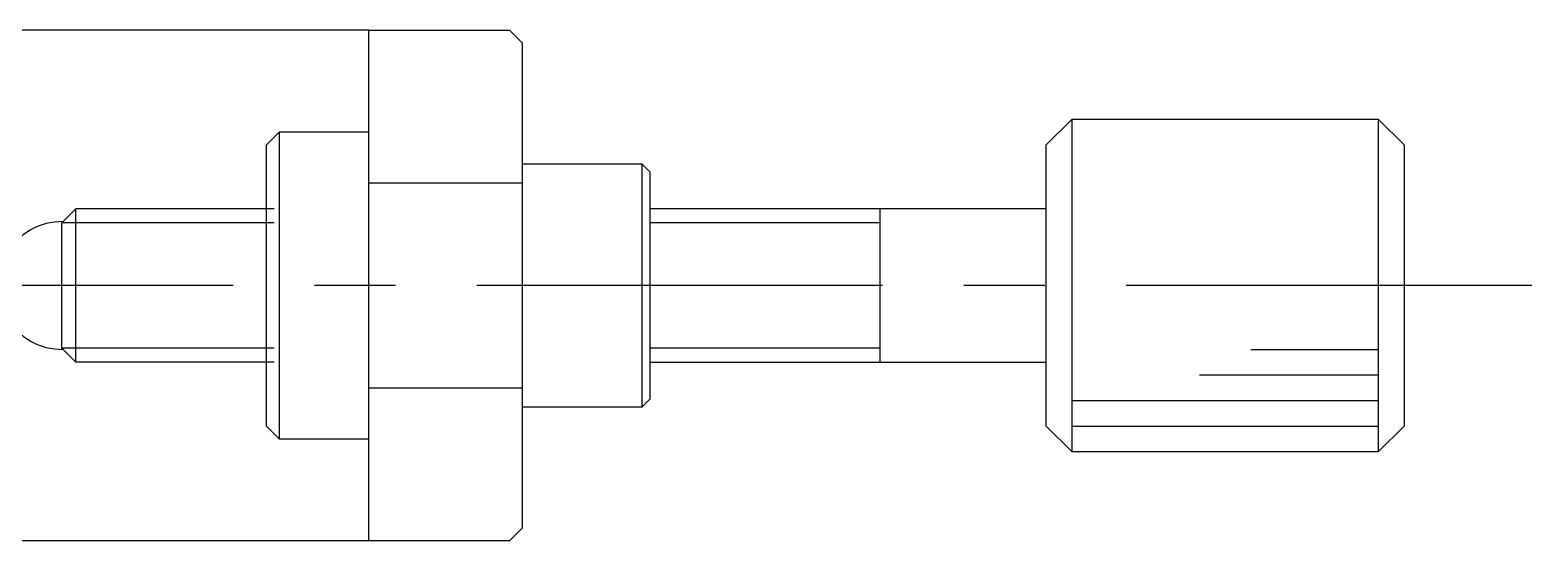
# Model space of a CAD drawing. Extents: x 0 to 320, y -8 to 166.
# Drawn here: x 89.6 to 148.3, y 69.5 to 89.5 of the extents above; entities that cross this region are included whole.
import ezdxf

# ---------------------------------------------------------------- set-up
doc = ezdxf.new("R2010")
doc.units = 0
doc.header["$LTSCALE"] = 0.5
doc.linetypes.add('CENTER', pattern=[50.8, 31.75, -6.35, 6.35, -6.35])
for name, color, linetype in [('MSM_CENTER', 1, 'CENTER'), ('MSM_CONTINUOUS', 7, 'CONTINUOUS'), ('MSM_NARROW', 5, 'CONTINUOUS')]:
    doc.layers.add(name, color=color, linetype=linetype)

msp = doc.modelspace()

# ---------------------------------------------------------------- linework, layer by layer
at = {"layer": 'MSM_CENTER'}
msp.add_line((148.344929, 79.5), (88.344929, 79.5), dxfattribs=at)
at = {"layer": 'MSM_CONTINUOUS'}
for p, q in [((102.844929, 89.500002), (88.344929, 89.500002)), ((102.844929, 69.5), (102.844929, 89.500002)), ((102.844929, 89.500002), (108.344929, 89.5)), ((108.844929, 89), (108.344929, 89.5)), ((108.844929, 89), (108.844929, 70)), ((130.344929, 86), (129.344929, 85)), ((130.344929, 86), (130.344929, 73)), ((142.344929, 86), (130.344929, 86)), ((142.344929, 73), (142.344929, 86)), ((143.344929, 85), (142.344929, 86)), ((99.344929, 85.5), (98.844929, 85)), ((99.344929, 85.5), (99.344929, 73.5)), ((102.844929, 85.5), (99.344929, 85.5)), ((98.844929, 74), (98.844929, 85)), ((129.344929, 74), (129.344929, 85)), ((143.344929, 85), (143.344929, 74)), ((113.544929, 84.25), (108.844929, 84.25)), ((113.544929, 74.75), (113.544929, 84.25)), ((113.844929, 83.95), (113.544929, 84.25)), ((108.844929, 83.5), (102.844929, 83.5)), ((113.844929, 83.95), (113.844929, 75.05)), ((91.386429, 82.5), (90.844929, 81.9585)), ((91.386429, 76.5), (91.386429, 82.5)), ((99.144929, 82.5), (91.386429, 82.5)), ((129.344929, 82.5), (113.844949, 82.5)), ((122.844929, 76.499995), (122.844929, 82.500005)), ((90.844929, 77.0415), (90.844929, 81.9585)), ((90.844929, 77.0415), (91.386429, 76.5)), ((99.144929, 76.5), (91.386429, 76.5)), ((113.844949, 76.5), (129.344929, 76.5)), ((102.844929, 75.5), (108.844929, 75.5)), ((108.844929, 74.75), (113.544929, 74.75)), ((113.544929, 74.75), (113.844929, 75.05)), ((98.844929, 74), (99.344929, 73.5)), ((99.344929, 73.5), (102.844929, 73.5)), ((129.344929, 74), (130.344929, 73)), ((142.344929, 73), (143.344929, 74)), ((130.344929, 73), (142.344929, 73)), ((108.344929, 69.5), (108.844929, 70)), ((108.344929, 69.5), (88.344929, 69.5))]:
    msp.add_line(p, q, dxfattribs=at)
msp.add_arc((90.844929, 79.5), 2.5, 89.05661378, 270.94337613, dxfattribs=at)
at = {"layer": 'MSM_NARROW'}
for p, q in [((99.144929, 81.9585), (90.844929, 81.9585)), ((122.844929, 81.9585), (113.844929, 81.9585)), ((99.144929, 77.0415), (90.844929, 77.0415)), ((122.844929, 77.0415), (113.844929, 77.0415)), ((137.344929, 77), (142.344929, 77)), ((135.344929, 76), (142.344929, 76)), ((130.344929, 75), (142.344929, 75)), ((130.344929, 74), (142.344929, 74))]:
    msp.add_line(p, q, dxfattribs=at)

doc.saveas('drawing.dxf')
